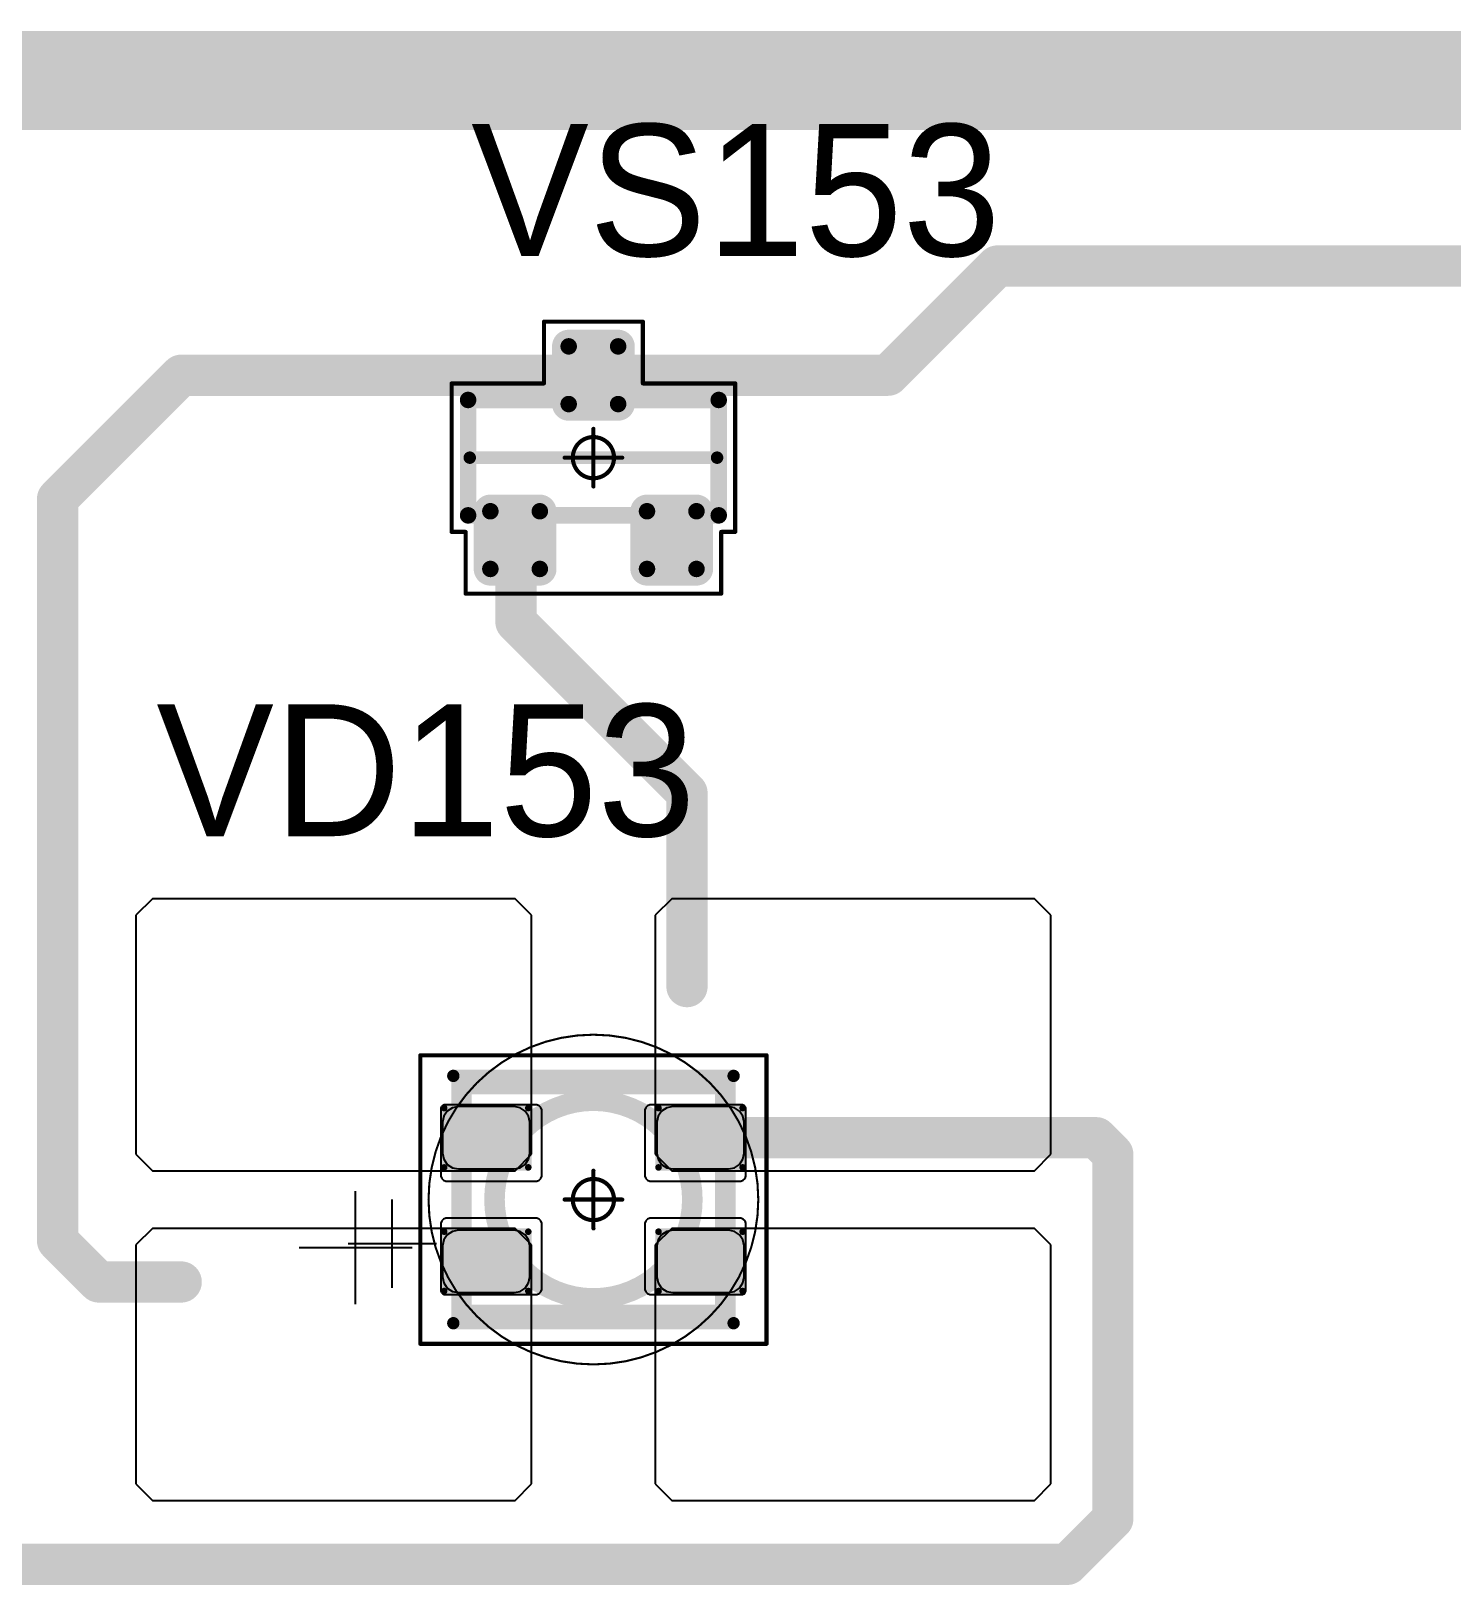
# Model space of a CAD drawing. Header units: millimetres. Extents: x 0 to 400, y 0 to 514.
# Drawn here: x 113.18 to 130.41, y 47.82 to 66.68 of the extents above; entities that cross this region are included whole.
import ezdxf

# ---------------------------------------------------------------- set-up
doc = ezdxf.new("R2010")
doc.units = ezdxf.units.MM
for name, color, linetype in [('Mechanical13', 56, 'Continuous'), ('Mechanical15', 56, 'Continuous'), ('Mechanical2', 216, 'Continuous'), ('TopLayer', 1, 'Continuous'), ('TopOverlay', 2, 'Continuous'), ('TopPaste', 8, 'Continuous'), ('TopSolder', 216, 'Continuous')]:
    doc.layers.add(name, color=color, linetype=linetype)

# ---------------------------------------------------------------- blocks, each defined once
blk = doc.blocks.new('SOT23_29')
at = {"layer": 'Mechanical13', "const_width": 0.2}
for points in [[(-0.7, 1.52), (0.7, 1.52)], [(-0.7, 1.52), (-0.7, -1.52)], [(0.7, 1.52), (0.7, -1.52)], [(-0.7, -1.52), (0.7, -1.52)]]:
    blk.add_lwpolyline(points, dxfattribs=at)
at = {"layer": 'Mechanical13', "const_width": 0.1}
for points in [[(-0.75, 1.52, 1), (-0.65, 1.52, 1)], [(-0.75, 1.52, 1), (-0.65, 1.52, 1)], [(0.65, 1.52, 1), (0.75, 1.52, 1)], [(0.65, 1.52, 1), (0.75, 1.52, 1)], [(-0.75, -1.52, 1), (-0.65, -1.52, 1)], [(-0.75, -1.52, 1), (-0.65, -1.52, 1)], [(0.65, -1.52, 1), (0.75, -1.52, 1)], [(0.65, -1.52, 1), (0.75, -1.52, 1)]]:
    blk.add_lwpolyline(points, format="xyb", close=True, dxfattribs=at)
at = {"layer": 'Mechanical15', "const_width": 0.05}
for points in [[(-0.9, 1.72), (-0.9, 1.55)], [(-0.9, 1.72), (0.9, 1.72)], [(0.9, 1.72), (0.9, 0.6)], [(-1.65, 1.55), (-1.65, -1.55)], [(-1.65, 1.55), (-0.9, 1.55)], [(0.9, 0.6), (1.65, 0.6)], [(1.65, 0.6), (1.65, -0.6)], [(0, 0.35), (0, -0.35)], [(-0.35, 0), (0.35, 0)], [(0.9, -0.6), (1.65, -0.6)], [(0.9, -0.6), (0.9, -1.72)], [(-1.65, -1.55), (-0.9, -1.55)], [(-0.9, -1.55), (-0.9, -1.72)], [(-0.9, -1.72), (0.9, -1.72)]]:
    blk.add_lwpolyline(points, dxfattribs=at)
at = {"layer": 'Mechanical15'}
for points, const_width in [([(-0.913, 1.72, 1), (-0.888, 1.72, 1)], 0.025), ([(-0.913, 1.72, 1), (-0.888, 1.72, 1)], 0.025), ([(0.888, 1.72, 1), (0.913, 1.72, 1)], 0.025), ([(0.888, 1.72, 1), (0.913, 1.72, 1)], 0.025), ([(-1.662, 1.55, 1), (-1.637, 1.55, 1)], 0.025), ([(-1.662, 1.55, 1), (-1.637, 1.55, 1)], 0.025), ([(-0.913, 1.55, 1), (-0.888, 1.55, 1)], 0.025), ([(-0.913, 1.55, 1), (-0.888, 1.55, 1)], 0.025), ([(0.888, 0.6, 1), (0.913, 0.6, 1)], 0.025), ([(0.888, 0.6, 1), (0.913, 0.6, 1)], 0.025), ([(1.637, 0.6, 1), (1.662, 0.6, 1)], 0.025), ([(1.637, 0.6, 1), (1.662, 0.6, 1)], 0.025), ([(0.25, 0, 1), (-0.25, 0, 1)], 0.05), ([(-0.012, 0.35, 1), (0.012, 0.35, 1)], 0.025), ([(-0.362, 0, 1), (-0.337, 0, 1)], 0.025), ([(-0.262, 0, 1), (-0.238, 0, 1)], 0.025), ([(0.238, 0, 1), (0.262, 0, 1)], 0.025), ([(0.337, 0, 1), (0.362, 0, 1)], 0.025), ([(-0.012, -0.35, 1), (0.012, -0.35, 1)], 0.025), ([(0.888, -0.6, 1), (0.913, -0.6, 1)], 0.025), ([(0.888, -0.6, 1), (0.913, -0.6, 1)], 0.025), ([(1.637, -0.6, 1), (1.662, -0.6, 1)], 0.025), ([(1.637, -0.6, 1), (1.662, -0.6, 1)], 0.025), ([(-1.662, -1.55, 1), (-1.637, -1.55, 1)], 0.025), ([(-1.662, -1.55, 1), (-1.637, -1.55, 1)], 0.025), ([(-0.913, -1.55, 1), (-0.888, -1.55, 1)], 0.025), ([(-0.913, -1.55, 1), (-0.888, -1.55, 1)], 0.025), ([(-0.913, -1.72, 1), (-0.888, -1.72, 1)], 0.025), ([(-0.913, -1.72, 1), (-0.888, -1.72, 1)], 0.025), ([(0.888, -1.72, 1), (0.913, -1.72, 1)], 0.025), ([(0.888, -1.72, 1), (0.913, -1.72, 1)], 0.025)]:
    blk.add_lwpolyline(points, format="xyb", close=True, dxfattribs=dict(at, const_width=const_width))
at = {"layer": 'TopLayer', "const_width": 0.1}
for points in [[(-1.4, 1.25, 1), (-1.3, 1.25, 1)], [(-0.7, 1.25, 1), (-0.6, 1.25, 1)], [(-1.4, 0.65, 1), (-1.3, 0.65, 1)], [(-0.7, 0.65, 1), (-0.6, 0.65, 1)], [(0.6, 0.3, 1), (0.7, 0.3, 1)], [(1.3, 0.3, 1), (1.4, 0.3, 1)], [(0.6, -0.3, 1), (0.7, -0.3, 1)], [(1.3, -0.3, 1), (1.4, -0.3, 1)], [(-1.4, -0.65, 1), (-1.3, -0.65, 1)], [(-0.7, -0.65, 1), (-0.6, -0.65, 1)], [(-1.4, -1.25, 1), (-1.3, -1.25, 1)], [(-0.7, -1.25, 1), (-0.6, -1.25, 1)]]:
    blk.add_lwpolyline(points, format="xyb", close=True, dxfattribs=at)
at = {"layer": 'TopLayer'}
for points in [[(-1.35, 1.35), (-1.35, 0.55), (-0.65, 1.35), (-0.65, 0.55)], [(-1.45, 1.25), (-1.45, 0.65), (-0.55, 1.25), (-0.55, 0.65)], [(0.65, 0.4), (0.65, -0.4), (1.35, 0.4), (1.35, -0.4)], [(0.55, 0.3), (0.55, -0.3), (1.45, 0.3), (1.45, -0.3)], [(-1.35, -0.55), (-1.35, -1.35), (-0.65, -0.55), (-0.65, -1.35)], [(-1.45, -0.65), (-1.45, -1.25), (-0.55, -0.65), (-0.55, -1.25)]]:
    blk.add_solid(points, dxfattribs=at)
at = {"layer": 'TopOverlay', "const_width": 0.15}
blk.add_lwpolyline([(0, 1.5), (0, -1.5)], dxfattribs=at)
at = {"layer": 'TopOverlay', "const_width": 0.075}
for points in [[(-0.038, 1.5, 1), (0.038, 1.5, 1)], [(-0.038, -1.5, 1), (0.038, -1.5, 1)]]:
    blk.add_lwpolyline(points, format="xyb", close=True, dxfattribs=at)
at = {"layer": 'TopPaste', "const_width": 0.075}
for points in [[(-1.387, 1.25, 1), (-1.313, 1.25, 1)], [(-0.687, 1.25, 1), (-0.613, 1.25, 1)], [(-1.387, 0.65, 1), (-1.313, 0.65, 1)], [(-0.687, 0.65, 1), (-0.613, 0.65, 1)], [(0.613, 0.3, 1), (0.687, 0.3, 1)], [(1.313, 0.3, 1), (1.387, 0.3, 1)], [(0.613, -0.3, 1), (0.687, -0.3, 1)], [(1.313, -0.3, 1), (1.387, -0.3, 1)], [(-1.387, -0.65, 1), (-1.313, -0.65, 1)], [(-0.687, -0.65, 1), (-0.613, -0.65, 1)], [(-1.387, -1.25, 1), (-1.313, -1.25, 1)], [(-0.687, -1.25, 1), (-0.613, -1.25, 1)]]:
    blk.add_lwpolyline(points, format="xyb", close=True, dxfattribs=at)
at = {"layer": 'TopPaste'}
for points in [[(-1.35, 1.325), (-1.35, 0.575), (-0.65, 1.325), (-0.65, 0.575)], [(-1.425, 1.25), (-1.425, 0.65), (-0.575, 1.25), (-0.575, 0.65)], [(0.575, 0.3), (0.575, -0.3), (1.425, 0.3), (1.425, -0.3)], [(0.65, 0.375), (0.65, -0.375), (1.35, 0.375), (1.35, -0.375)], [(-1.425, -0.65), (-1.425, -1.25), (-0.575, -0.65), (-0.575, -1.25)], [(-1.35, -0.575), (-1.35, -1.325), (-0.65, -0.575), (-0.65, -1.325)]]:
    blk.add_solid(points, dxfattribs=at)
at = {"layer": 'TopSolder', "const_width": 0.202}
for points in [[(-1.451, 1.25, 1), (-1.249, 1.25, 1)], [(-0.751, 1.25, 1), (-0.549, 1.25, 1)], [(-1.451, 0.65, 1), (-1.249, 0.65, 1)], [(-0.751, 0.65, 1), (-0.549, 0.65, 1)], [(0.549, 0.3, 1), (0.751, 0.3, 1)], [(1.249, 0.3, 1), (1.451, 0.3, 1)], [(0.549, -0.3, 1), (0.751, -0.3, 1)], [(1.249, -0.3, 1), (1.451, -0.3, 1)], [(-1.451, -0.65, 1), (-1.249, -0.65, 1)], [(-0.751, -0.65, 1), (-0.549, -0.65, 1)], [(-1.451, -1.25, 1), (-1.249, -1.25, 1)], [(-0.751, -1.25, 1), (-0.549, -1.25, 1)]]:
    blk.add_lwpolyline(points, format="xyb", close=True, dxfattribs=at)
at = {"layer": 'TopSolder'}
for points in [[(-1.35, 1.452), (-1.35, 0.448), (-0.65, 1.452), (-0.65, 0.448)], [(-1.552, 1.25), (-1.552, 0.65), (-0.448, 1.25), (-0.448, 0.65)], [(0.65, 0.502), (0.65, -0.502), (1.35, 0.502), (1.35, -0.502)], [(0.448, 0.3), (0.448, -0.3), (1.552, 0.3), (1.552, -0.3)], [(-1.35, -0.448), (-1.35, -1.452), (-0.65, -0.448), (-0.65, -1.452)], [(-1.552, -0.65), (-1.552, -1.25), (-0.448, -0.65), (-0.448, -1.25)]]:
    blk.add_solid(points, dxfattribs=at)
blk = doc.blocks.new('E65F_202')
at = {"layer": 'Mechanical13'}
for p, q in [((2.441, 1.071), (2.441, 0)), ((1.905, 0.536), (2.976, 0.536))]:
    blk.add_line(p, q, dxfattribs=at)
at = {"layer": 'Mechanical13', "const_width": 0.25}
for points in [[(-1.6, 1.4), (-1.6, -1.4)], [(1.6, 1.4), (-1.6, 1.4)], [(1.6, 1.4), (1.6, -1.4)], [(1.6, -1.4), (-1.6, -1.4)]]:
    blk.add_lwpolyline(points, dxfattribs=at)
at = {"layer": 'Mechanical13'}
for points, const_width in [([(-1.663, 1.4, 1), (-1.538, 1.4, 1)], 0.125), ([(-1.663, 1.4, 1), (-1.538, 1.4, 1)], 0.125), ([(1.537, 1.4, 1), (1.662, 1.4, 1)], 0.125), ([(1.537, 1.4, 1), (1.662, 1.4, 1)], 0.125), ([(1.2, 0, 1), (-1.2, 0, 1)], 0.25), ([(-1.263, 0, 1), (-1.138, 0, 1)], 0.125), ([(1.137, 0, 1), (1.262, 0, 1)], 0.125), ([(-1.663, -1.4, 1), (-1.538, -1.4, 1)], 0.125), ([(-1.663, -1.4, 1), (-1.538, -1.4, 1)], 0.125), ([(1.537, -1.4, 1), (1.662, -1.4, 1)], 0.125), ([(1.537, -1.4, 1), (1.662, -1.4, 1)], 0.125)]:
    blk.add_lwpolyline(points, format="xyb", close=True, dxfattribs=dict(at, const_width=const_width))
at = {"layer": 'Mechanical15', "const_width": 0.05}
for points in [[(2.1, 1.75), (-2.1, 1.75)], [(-2.1, 1.75), (-2.1, -1.75)], [(2.1, 1.75), (2.1, -1.75)], [(0, 0.35), (0, -0.35)], [(0, 0.35), (0, -0.35)], [(0.35, 0), (-0.35, 0)], [(0.35, 0), (-0.35, 0)], [(2.1, -1.75), (-2.1, -1.75)]]:
    blk.add_lwpolyline(points, dxfattribs=at)
at = {"layer": 'Mechanical15'}
for points, const_width in [([(-2.113, 1.75, 1), (-2.088, 1.75, 1)], 0.025), ([(-2.113, 1.75, 1), (-2.088, 1.75, 1)], 0.025), ([(2.087, 1.75, 1), (2.112, 1.75, 1)], 0.025), ([(2.087, 1.75, 1), (2.112, 1.75, 1)], 0.025), ([(0.25, 0, 1), (-0.25, 0, 1)], 0.05), ([(0.25, 0, 1), (-0.25, 0, 1)], 0.05), ([(-0.013, 0.35, 1), (0.012, 0.35, 1)], 0.025), ([(-0.013, 0.35, 1), (0.012, 0.35, 1)], 0.025), ([(-0.363, 0, 1), (-0.338, 0, 1)], 0.025), ([(-0.363, 0, 1), (-0.338, 0, 1)], 0.025), ([(-0.263, 0, 1), (-0.238, 0, 1)], 0.025), ([(-0.263, 0, 1), (-0.238, 0, 1)], 0.025), ([(0.237, 0, 1), (0.262, 0, 1)], 0.025), ([(0.237, 0, 1), (0.262, 0, 1)], 0.025), ([(0.337, 0, 1), (0.362, 0, 1)], 0.025), ([(0.337, 0, 1), (0.362, 0, 1)], 0.025), ([(-0.013, -0.35, 1), (0.012, -0.35, 1)], 0.025), ([(-0.013, -0.35, 1), (0.012, -0.35, 1)], 0.025), ([(-2.113, -1.75, 1), (-2.088, -1.75, 1)], 0.025), ([(-2.113, -1.75, 1), (-2.088, -1.75, 1)], 0.025), ([(2.087, -1.75, 1), (2.112, -1.75, 1)], 0.025), ([(2.087, -1.75, 1), (2.112, -1.75, 1)], 0.025)]:
    blk.add_lwpolyline(points, format="xyb", close=True, dxfattribs=dict(at, const_width=const_width))
at = {"layer": 'TopLayer'}
for p, q in [((-5.35, 3.65), (-5.55, 3.45)), ((-0.95, 3.65), (-5.35, 3.65)), ((-5.35, 3.65), (-5.35, 3.65)), ((-0.75, 3.45), (-0.95, 3.65)), ((0.95, 3.65), (0.75, 3.45)), ((5.35, 3.65), (0.95, 3.65)), ((0.95, 3.65), (0.95, 3.65)), ((5.55, 3.45), (5.35, 3.65)), ((-5.55, 3.45), (-5.55, 3.45)), ((-5.55, 3.45), (-5.55, 0.55)), ((-0.75, 0.55), (-0.75, 3.45)), ((0.75, 3.45), (0.75, 3.45)), ((0.75, 3.45), (0.75, 0.55)), ((5.55, 0.55), (5.55, 3.45)), ((-5.55, 0.55), (-5.35, 0.35)), ((-0.95, 0.35), (-0.75, 0.55)), ((0.75, 0.55), (0.95, 0.35)), ((5.35, 0.35), (5.55, 0.55)), ((-5.35, 0.35), (-0.95, 0.35)), ((0.95, 0.35), (5.35, 0.35)), ((-5.35, -0.35), (-5.55, -0.55)), ((-0.95, -0.35), (-5.35, -0.35)), ((-5.35, -0.35), (-5.35, -0.35)), ((-0.75, -0.55), (-0.95, -0.35)), ((0.95, -0.35), (0.75, -0.55)), ((5.35, -0.35), (0.95, -0.35)), ((0.95, -0.35), (0.95, -0.35)), ((5.55, -0.55), (5.35, -0.35)), ((-5.55, -0.55), (-5.55, -0.55)), ((-5.55, -0.55), (-5.55, -3.45)), ((-0.75, -3.45), (-0.75, -0.55)), ((0.75, -0.55), (0.75, -0.55)), ((0.75, -0.55), (0.75, -3.45)), ((5.55, -3.45), (5.55, -0.55)), ((-5.55, -3.45), (-5.35, -3.65)), ((-0.95, -3.65), (-0.75, -3.45)), ((0.75, -3.45), (0.95, -3.65)), ((5.35, -3.65), (5.55, -3.45)), ((-5.35, -3.65), (-0.95, -3.65)), ((0.95, -3.65), (5.35, -3.65))]:
    blk.add_line(p, q, dxfattribs=at)
at = {"layer": 'TopLayer', "const_width": 0.04}
for points in [[(-1.83, 1.11, 1), (-1.79, 1.11, 1)], [(-0.81, 1.11, 1), (-0.77, 1.11, 1)], [(0.77, 1.11, 1), (0.81, 1.11, 1)], [(1.79, 1.11, 1), (1.83, 1.11, 1)], [(-1.83, 0.39, 1), (-1.79, 0.39, 1)], [(-0.81, 0.39, 1), (-0.77, 0.39, 1)], [(0.77, 0.39, 1), (0.81, 0.39, 1)], [(1.79, 0.39, 1), (1.83, 0.39, 1)], [(-1.83, -0.39, 1), (-1.79, -0.39, 1)], [(-0.81, -0.39, 1), (-0.77, -0.39, 1)], [(0.77, -0.39, 1), (0.81, -0.39, 1)], [(1.79, -0.39, 1), (1.83, -0.39, 1)], [(-1.83, -1.11, 1), (-1.79, -1.11, 1)], [(-0.81, -1.11, 1), (-0.77, -1.11, 1)], [(0.77, -1.11, 1), (0.81, -1.11, 1)], [(1.79, -1.11, 1), (1.83, -1.11, 1)]]:
    blk.add_lwpolyline(points, format="xyb", close=True, dxfattribs=at)
at = {"layer": 'TopLayer'}
for points in [[(-1.81, 1.15), (-1.81, 0.35), (-0.79, 1.15), (-0.79, 0.35)], [(0.79, 1.15), (0.79, 0.35), (1.81, 1.15), (1.81, 0.35)], [(-1.85, 1.11), (-1.85, 0.39), (-0.75, 1.11), (-0.75, 0.39)], [(0.75, 1.11), (0.75, 0.39), (1.85, 1.11), (1.85, 0.39)], [(-1.81, -0.35), (-1.81, -1.15), (-0.79, -0.35), (-0.79, -1.15)], [(0.79, -0.35), (0.79, -1.15), (1.81, -0.35), (1.81, -1.15)], [(-1.85, -0.39), (-1.85, -1.11), (-0.75, -0.39), (-0.75, -1.11)], [(0.75, -0.39), (0.75, -1.11), (1.85, -0.39), (1.85, -1.11)]]:
    blk.add_solid(points, dxfattribs=at)
at = {"layer": 'TopOverlay'}
for p, q in [((2.886, 1.271), (2.886, -0.1)), ((2.2, 0.586), (3.571, 0.586))]:
    blk.add_line(p, q, dxfattribs=at)
at = {"layer": 'TopOverlay', "const_width": 0.15}
for points in [[(1.7, 1.5), (-1.7, 1.5)], [(1.7, -1.5), (-1.7, -1.5)]]:
    blk.add_lwpolyline(points, dxfattribs=at)
at = {"layer": 'TopOverlay', "const_width": 0.075}
for points in [[(-1.738, 1.5, 1), (-1.663, 1.5, 1)], [(1.662, 1.5, 1), (1.737, 1.5, 1)], [(-1.738, -1.5, 1), (-1.663, -1.5, 1)], [(1.662, -1.5, 1), (1.737, -1.5, 1)]]:
    blk.add_lwpolyline(points, format="xyb", close=True, dxfattribs=at)
at = {"layer": 'TopPaste'}
for p, q in [((-1.814, 1.011), (-1.829, 0.938)), ((-1.773, 1.073), (-1.814, 1.011)), ((-1.711, 1.114), (-1.773, 1.073)), ((-1.638, 1.129), (-1.711, 1.114)), ((-0.963, 1.129), (-1.638, 1.129)), ((-0.889, 1.114), (-0.963, 1.129)), ((-0.827, 1.073), (-0.889, 1.114)), ((-0.786, 1.011), (-0.827, 1.073)), ((-0.771, 0.938), (-0.786, 1.011)), ((0.786, 1.011), (0.771, 0.938)), ((0.827, 1.073), (0.786, 1.011)), ((0.889, 1.114), (0.827, 1.073)), ((0.962, 1.129), (0.889, 1.114)), ((1.637, 1.129), (0.962, 1.129)), ((1.711, 1.114), (1.637, 1.129)), ((1.773, 1.073), (1.711, 1.114)), ((1.814, 1.011), (1.773, 1.073)), ((1.829, 0.938), (1.814, 1.011)), ((-1.829, 0.938), (-1.829, 0.563)), ((-0.771, 0.563), (-0.771, 0.938)), ((0.771, 0.938), (0.771, 0.563)), ((1.829, 0.563), (1.829, 0.938)), ((-1.829, 0.563), (-1.814, 0.489)), ((-1.814, 0.489), (-1.773, 0.427)), ((-1.773, 0.427), (-1.711, 0.386)), ((-1.711, 0.386), (-1.638, 0.371)), ((-0.963, 0.371), (-0.889, 0.386)), ((-0.889, 0.386), (-0.827, 0.427)), ((-0.827, 0.427), (-0.786, 0.489)), ((-0.786, 0.489), (-0.771, 0.563)), ((0.771, 0.563), (0.786, 0.489)), ((0.786, 0.489), (0.827, 0.427)), ((0.827, 0.427), (0.889, 0.386)), ((0.889, 0.386), (0.962, 0.371)), ((1.637, 0.371), (1.711, 0.386)), ((1.711, 0.386), (1.773, 0.427)), ((1.773, 0.427), (1.814, 0.489)), ((1.814, 0.489), (1.829, 0.563)), ((-1.638, 0.371), (-0.963, 0.371)), ((0.962, 0.371), (1.637, 0.371)), ((-1.638, -0.371), (-1.711, -0.386)), ((-0.963, -0.371), (-1.638, -0.371)), ((-0.889, -0.386), (-0.963, -0.371)), ((0.962, -0.371), (0.889, -0.386)), ((1.637, -0.371), (0.962, -0.371)), ((1.711, -0.386), (1.637, -0.371)), ((-1.814, -0.489), (-1.829, -0.563)), ((-1.829, -0.563), (-1.829, -0.938)), ((-1.773, -0.427), (-1.814, -0.489)), ((-1.711, -0.386), (-1.773, -0.427)), ((-0.827, -0.427), (-0.889, -0.386)), ((-0.786, -0.489), (-0.827, -0.427)), ((-0.771, -0.563), (-0.786, -0.489)), ((-0.771, -0.938), (-0.771, -0.563)), ((0.786, -0.489), (0.771, -0.563)), ((0.771, -0.563), (0.771, -0.938)), ((0.827, -0.427), (0.786, -0.489)), ((0.889, -0.386), (0.827, -0.427)), ((1.773, -0.427), (1.711, -0.386)), ((1.814, -0.489), (1.773, -0.427)), ((1.829, -0.563), (1.814, -0.489)), ((1.829, -0.938), (1.829, -0.563)), ((-1.829, -0.938), (-1.814, -1.011)), ((-0.786, -1.011), (-0.771, -0.938)), ((0.771, -0.938), (0.786, -1.011)), ((1.814, -1.011), (1.829, -0.938)), ((-1.814, -1.011), (-1.773, -1.073)), ((-1.773, -1.073), (-1.711, -1.114)), ((-1.711, -1.114), (-1.638, -1.129)), ((-1.638, -1.129), (-0.963, -1.129)), ((-0.963, -1.129), (-0.889, -1.114)), ((-0.889, -1.114), (-0.827, -1.073)), ((-0.827, -1.073), (-0.786, -1.011)), ((0.786, -1.011), (0.827, -1.073)), ((0.827, -1.073), (0.889, -1.114)), ((0.889, -1.114), (0.962, -1.129)), ((0.962, -1.129), (1.637, -1.129)), ((1.637, -1.129), (1.711, -1.114)), ((1.711, -1.114), (1.773, -1.073)), ((1.773, -1.073), (1.814, -1.011))]:
    blk.add_line(p, q, dxfattribs=at)
at = {"layer": 'TopSolder'}
for p, q in [((-1.828, 1.143), (-1.842, 1.129)), ((-1.81, 1.151), (-1.828, 1.143)), ((-1.8, 1.151), (-1.81, 1.151)), ((-0.7, 1.151), (-1.8, 1.151)), ((-0.685, 1.151), (-0.7, 1.151)), ((-0.7, 1.151), (-0.7, 1.151)), ((-0.658, 1.139), (-0.685, 1.151)), ((-0.636, 1.118), (-0.658, 1.139)), ((0.657, 1.139), (0.636, 1.118)), ((0.685, 1.151), (0.657, 1.139)), ((0.7, 1.151), (0.685, 1.151)), ((1.8, 1.151), (0.7, 1.151)), ((1.81, 1.151), (1.8, 1.151)), ((1.8, 1.151), (1.8, 1.151)), ((1.828, 1.143), (1.81, 1.151)), ((1.842, 1.129), (1.828, 1.143)), ((-1.842, 1.129), (-1.85, 1.111)), ((-1.85, 1.111), (-1.85, 1.101)), ((-1.85, 1.101), (-1.85, 1.101)), ((-1.85, 1.101), (-1.85, 0.301)), ((-0.625, 1.09), (-0.636, 1.118)), ((-0.625, 1.076), (-0.625, 1.09)), ((-0.625, 0.301), (-0.625, 1.076)), ((0.636, 1.118), (0.625, 1.09)), ((0.625, 1.09), (0.625, 1.076)), ((0.625, 1.076), (0.625, 1.076)), ((0.625, 1.076), (0.625, 0.301)), ((1.85, 1.111), (1.842, 1.129)), ((1.85, 1.101), (1.85, 1.111)), ((1.85, 0.301), (1.85, 1.101)), ((-1.85, 0.301), (-1.85, 0.286)), ((-1.85, 0.286), (-1.839, 0.258)), ((-1.839, 0.258), (-1.818, 0.237)), ((-1.818, 0.237), (-1.79, 0.226)), ((-1.79, 0.226), (-1.775, 0.226)), ((-1.775, 0.226), (-1.775, 0.226)), ((-1.775, 0.226), (-0.7, 0.226)), ((-0.7, 0.226), (-0.685, 0.226)), ((-0.685, 0.226), (-0.658, 0.237)), ((-0.658, 0.237), (-0.636, 0.258)), ((-0.636, 0.258), (-0.625, 0.286)), ((-0.625, 0.286), (-0.625, 0.301)), ((-0.625, 0.301), (-0.625, 0.301)), ((0.625, 0.301), (0.625, 0.286)), ((0.625, 0.286), (0.636, 0.258)), ((0.636, 0.258), (0.657, 0.237)), ((0.657, 0.237), (0.685, 0.226)), ((0.685, 0.226), (0.7, 0.226)), ((0.7, 0.226), (0.7, 0.226)), ((0.7, 0.226), (1.775, 0.226)), ((1.775, 0.226), (1.79, 0.226)), ((1.79, 0.226), (1.817, 0.237)), ((1.817, 0.237), (1.839, 0.258)), ((1.839, 0.258), (1.85, 0.286)), ((1.85, 0.286), (1.85, 0.301)), ((1.85, 0.301), (1.85, 0.301)), ((-1.839, -0.257), (-1.85, -0.285)), ((-1.85, -0.285), (-1.85, -0.299)), ((-1.85, -0.299), (-1.85, -0.299)), ((-1.85, -0.299), (-1.85, -1.099)), ((-1.818, -0.236), (-1.839, -0.257)), ((-1.79, -0.224), (-1.818, -0.236)), ((-1.775, -0.224), (-1.79, -0.224)), ((-0.7, -0.224), (-1.775, -0.224)), ((-0.685, -0.224), (-0.7, -0.224)), ((-0.7, -0.224), (-0.7, -0.224)), ((-0.658, -0.236), (-0.685, -0.224)), ((-0.636, -0.257), (-0.658, -0.236)), ((-0.625, -0.285), (-0.636, -0.257)), ((-0.625, -0.299), (-0.625, -0.285)), ((-0.625, -1.074), (-0.625, -0.299)), ((0.636, -0.257), (0.625, -0.285)), ((0.625, -0.285), (0.625, -0.299)), ((0.625, -0.299), (0.625, -0.299)), ((0.625, -0.299), (0.625, -1.074)), ((0.657, -0.236), (0.636, -0.257)), ((0.685, -0.224), (0.657, -0.236)), ((0.7, -0.224), (0.685, -0.224)), ((1.775, -0.224), (0.7, -0.224)), ((1.79, -0.224), (1.775, -0.224)), ((1.775, -0.224), (1.775, -0.224)), ((1.817, -0.236), (1.79, -0.224)), ((1.839, -0.257), (1.817, -0.236)), ((1.85, -0.285), (1.839, -0.257)), ((1.85, -0.299), (1.85, -0.285)), ((1.85, -1.099), (1.85, -0.299)), ((-1.85, -1.099), (-1.85, -1.109)), ((-1.85, -1.109), (-1.842, -1.128)), ((-1.842, -1.128), (-1.828, -1.142)), ((-0.658, -1.138), (-0.636, -1.117)), ((-0.636, -1.117), (-0.625, -1.089)), ((-0.625, -1.089), (-0.625, -1.074)), ((-0.625, -1.074), (-0.625, -1.074)), ((0.625, -1.074), (0.625, -1.089)), ((0.625, -1.089), (0.636, -1.117)), ((0.636, -1.117), (0.657, -1.138)), ((1.828, -1.142), (1.842, -1.128)), ((1.842, -1.128), (1.85, -1.109)), ((1.85, -1.109), (1.85, -1.099)), ((1.85, -1.099), (1.85, -1.099)), ((-1.828, -1.142), (-1.81, -1.149)), ((-1.81, -1.149), (-1.8, -1.149)), ((-1.8, -1.149), (-0.7, -1.149)), ((-1.8, -1.149), (-1.8, -1.149)), ((-0.7, -1.149), (-0.685, -1.149)), ((-0.685, -1.149), (-0.658, -1.138)), ((0.657, -1.138), (0.685, -1.149)), ((0.685, -1.149), (0.7, -1.149)), ((0.7, -1.149), (1.8, -1.149)), ((0.7, -1.149), (0.7, -1.149)), ((1.8, -1.149), (1.81, -1.149)), ((1.81, -1.149), (1.828, -1.142))]:
    blk.add_line(p, q, dxfattribs=at)

msp = doc.modelspace()

# ---------------------------------------------------------------- linework, layer by layer
at = {"layer": 'Mechanical2'}
for points, const_width in [([(122, 52.5, 1), (118, 52.5, 1)], 0.0254), ([(120, 54.5, 1), (120, 54.5, 1)], 0.0005), ([(117.994, 52.5, 1), (118.006, 52.5, 1)], 0.0127), ([(118, 52.5, 1), (118, 52.5, 1)], 0.0005), ([(121.994, 52.5, 1), (122.006, 52.5, 1)], 0.0127), ([(122, 52.5, 1), (122, 52.5, 1)], 0.0005), ([(120, 50.5, 1), (120, 50.5, 1)], 0.0005)]:
    msp.add_lwpolyline(points, format="xyb", close=True, dxfattribs=dict(at, const_width=const_width))
at = {"layer": 'Mechanical2', "const_width": 0.001}
for points in [[(120, 50.5), (120, 54.5)], [(118, 52.5), (122, 52.5)]]:
    msp.add_lwpolyline(points, dxfattribs=at)
at = {"layer": 'TopLayer'}
for points, const_width in [([(110.15, 66.075), (149.525, 66.075)], 1.2), ([(123.575, 62.5), (124.9, 63.825)], 0.5), ([(124.9, 63.825), (141.475, 63.825)], 0.5), ([(113.5, 61), (115, 62.5)], 0.5), ([(115, 62.5), (120, 62.5)], 0.5), ([(120, 62.5), (123.575, 62.5)], 0.5), ([(113.5, 52), (113.5, 61)], 0.5), ([(119.06, 59.508), (119.06, 60.49)], 0.5), ([(119.06, 59.508), (121.135, 57.433)], 0.5), ([(121.135, 55.083), (121.135, 57.433)], 0.5), ([(121.3, 53.25), (126.1, 53.25)], 0.5), ([(126.1, 53.25), (126.3, 53.05)], 0.5), ([(126.3, 48.625), (126.3, 53.05)], 0.5), ([(113.5, 52), (114, 51.5)], 0.5), ([(114, 51.5), (115, 51.5)], 0.5), ([(125.75, 48.075), (126.3, 48.625)], 0.5), ([(112.35, 48.075), (125.75, 48.075)], 0.5)]:
    msp.add_lwpolyline(points, dxfattribs=dict(at, const_width=const_width))
at = {"layer": 'TopLayer', "const_width": 0.25}
for points in [[(124.775, 63.825, 1), (125.025, 63.825, 1)], [(124.775, 63.825, 1), (125.025, 63.825, 1)], [(114.875, 62.5, 1), (115.125, 62.5, 1)], [(114.875, 62.5, 1), (115.125, 62.5, 1)], [(119.875, 62.5, 1), (120.125, 62.5, 1)], [(119.875, 62.5, 1), (120.125, 62.5, 1)], [(123.45, 62.5, 1), (123.7, 62.5, 1)], [(123.45, 62.5, 1), (123.7, 62.5, 1)], [(113.375, 61, 1), (113.625, 61, 1)], [(113.375, 61, 1), (113.625, 61, 1)], [(118.935, 60.49, 1), (119.185, 60.49, 1)], [(118.935, 59.508, 1), (119.185, 59.508, 1)], [(118.935, 59.508, 1), (119.185, 59.508, 1)], [(121.01, 57.433, 1), (121.26, 57.433, 1)], [(121.01, 57.433, 1), (121.26, 57.433, 1)], [(121.01, 55.083, 1), (121.26, 55.083, 1)], [(121.175, 53.25, 1), (121.425, 53.25, 1)], [(125.975, 53.25, 1), (126.225, 53.25, 1)], [(125.975, 53.25, 1), (126.225, 53.25, 1)], [(126.175, 53.05, 1), (126.425, 53.05, 1)], [(126.175, 53.05, 1), (126.425, 53.05, 1)], [(113.375, 52, 1), (113.625, 52, 1)], [(113.375, 52, 1), (113.625, 52, 1)], [(113.875, 51.5, 1), (114.125, 51.5, 1)], [(113.875, 51.5, 1), (114.125, 51.5, 1)], [(114.875, 51.5, 1), (115.125, 51.5, 1)], [(126.175, 48.625, 1), (126.425, 48.625, 1)], [(126.175, 48.625, 1), (126.425, 48.625, 1)], [(125.625, 48.075, 1), (125.875, 48.075, 1)], [(125.625, 48.075, 1), (125.875, 48.075, 1)]]:
    msp.add_lwpolyline(points, format="xyb", close=True, dxfattribs=at)

# ---------------------------------------------------------------- block references
for name, p, rotation in [('SOT23_29', (120, 61.5), 90), ('E65F_202', (120, 52.5), 180)]:
    msp.add_blockref(name, p, dxfattribs=dict(rotation=rotation))

# ---------------------------------------------------------------- texts
at = {"layer": 'TopOverlay'}
for s, p in [('VS153', (118.517, 63.946)), ('VD153', (114.698, 56.908))]:
    msp.add_text(s, height=1.6, dxfattribs=at).set_placement(p)

doc.saveas('drawing.dxf')
